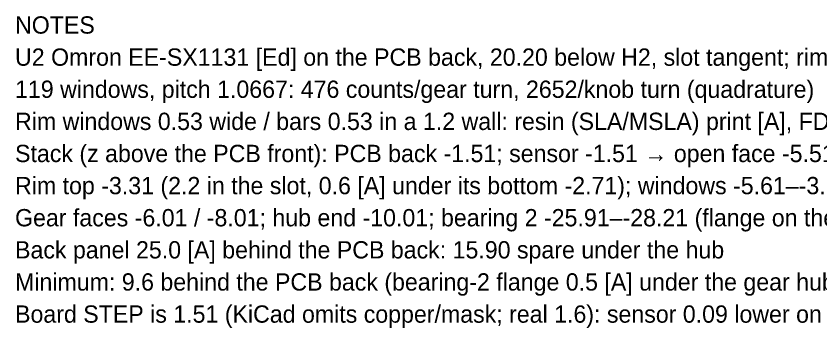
# Model space of a CAD drawing. Header units: millimetres. Extents: x -29 to 134, y -50 to 53.
# Drawn here: x 34.1 to 99.2, y 28.2 to 53.4 of the extents above; entities that cross this region are included whole.
import ezdxf

# ---------------------------------------------------------------- set-up
doc = ezdxf.new("R2010")
doc.units = ezdxf.units.MM
doc.layers.add('TEXT', color=7, linetype='CONTINUOUS')

msp = doc.modelspace()

# ---------------------------------------------------------------- texts
at = {"layer": 'TEXT'}
for s, p in [('NOTES', (34, 52)), ('U2 Omron EE-SX1131 [Ed] on the PCB back, 20.20 below H2, slot tangent; rim r 19.60–20.80 through the slot', (34, 49.4)), ('119 windows, pitch 1.0667: 476 counts/gear turn, 2652/knob turn (quadrature)', (34, 46.8)), ('Rim windows 0.53 wide / bars 0.53 in a 1.2 wall: resin (SLA/MSLA) print [A], FDM marginal [check]', (34, 44.2)), ('Stack (z above the PCB front): PCB back -1.51; sensor -1.51 → open face -5.51; optical axis -4.51', (34, 41.6)), ('Rim top -3.31 (2.2 in the slot, 0.6 [A] under its bottom -2.71); windows -5.61–-3.71', (34, 39)), ('Gear faces -6.01 / -8.01; hub end -10.01; bearing 2 -25.91–-28.21 (flange on the panel); shaft end -28.21', (34, 36.4)), ('Back panel 25.0 [A] behind the PCB back: 15.90 spare under the hub', (34, 33.8)), ('Minimum: 9.6 behind the PCB back (bearing-2 flange 0.5 [A] under the gear hub; shaft shortened to suit)', (34, 31.2)), ('Board STEP is 1.51 (KiCad omits copper/mask; real 1.6): sensor 0.09 lower on the real board -> 0.41 to the gear [check]', (34, 28.6))]:
    msp.add_text(s, height=1.4, dxfattribs=at).set_placement(p)

doc.saveas('drawing.dxf')
